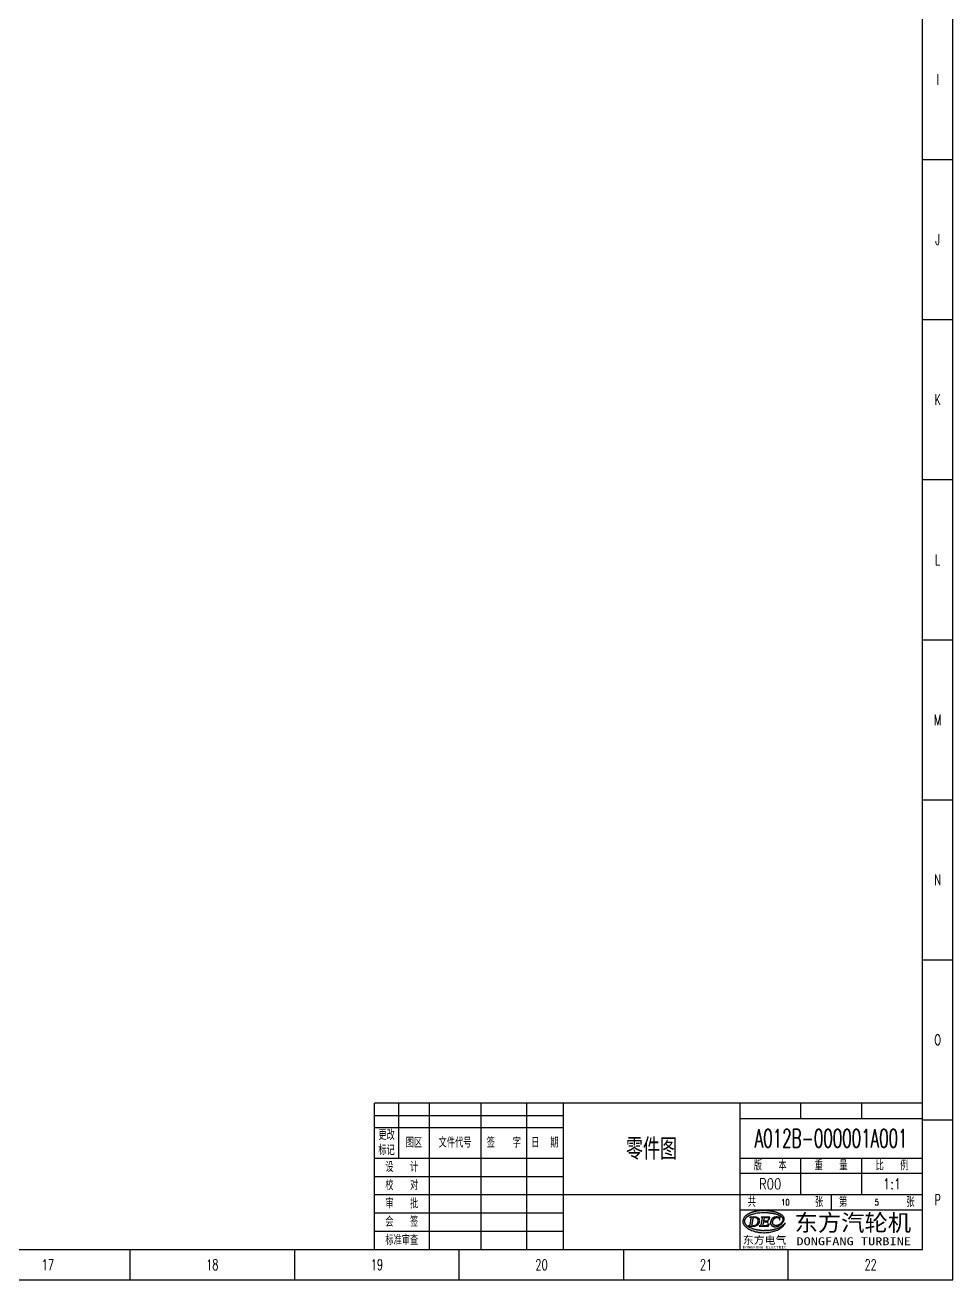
# Model space of a CAD drawing. Header units: millimetres. Extents: x 0 to 1189, y 0 to 841.
# Drawn here: x 884.3 to 1189, y 0 to 412.1 of the extents above; entities that cross this region are included whole.
import ezdxf
from ezdxf.enums import TextEntityAlignment as Align

# ---------------------------------------------------------------- set-up
doc = ezdxf.new("R2010")
doc.units = ezdxf.units.MM
doc.layers.add('PDM_Title', color=7, linetype='Continuous')
doc.styles.add('HZ', font='TXT.SHX', dxfattribs={"width": 0.667, "bigfont": 'HZTXT.SHX'})
doc.styles.add('pdmHT', font='SIMHEI.TTF')

# ---------------------------------------------------------------- blocks, each defined once
blk = doc.blocks.new('FitPDM_DWGFrame')
at = {"layer": 'PDM_Title'}
h = blk.add_hatch(color=2, dxfattribs=at)
h.paths.add_polyline_path([(1122.25, 20.65), (1122.24, 20.62), (1122.23, 20.6), (1122.24, 20.58), (1122.26, 20.55), (1122.47, 20.55), (1122.51, 20.53), (1122.55, 20.51), (1122.59, 20.46), (1122.62, 20.41), (1122.63, 20.32), (1122.26, 18.12), (1122.25, 18.01), (1122.2, 17.94), (1122.15, 17.87), (1122.08, 17.8), (1122, 17.75), (1121.91, 17.75), (1121.82, 17.73), (1121.75, 17.72), (1121.73, 17.67), (1121.75, 17.63), (1121.79, 17.63), (1123.5, 17.63), (1123.71, 17.65), (1123.92, 17.68), (1124.13, 17.72), (1124.32, 17.78), (1124.48, 17.85), (1124.7, 17.96), (1124.88, 18.07), (1125.01, 18.18), (1125.17, 18.35), (1125.29, 18.51), (1125.38, 18.66), (1125.45, 18.84), (1125.51, 18.99), (1125.53, 19.2), (1125.54, 19.38), (1125.53, 19.57), (1125.5, 19.75), (1125.44, 19.92), (1125.33, 20.09), (1125.18, 20.26), (1124.96, 20.41), (1124.76, 20.5), (1124.48, 20.59), (1124.21, 20.65), (1123.96, 20.65)])
h.paths.add_polyline_path([(1123.45, 20.41), (1123.4, 20.35), (1123.37, 20.27), (1123.34, 20.17), (1122.99, 18.14), (1122.97, 18.03), (1122.97, 17.94), (1122.97, 17.88), (1123.05, 17.83), (1123.14, 17.8), (1123.32, 17.8), (1123.52, 17.81), (1123.64, 17.82), (1123.77, 17.84), (1123.91, 17.88), (1124, 17.91), (1124.1, 17.94), (1124.18, 17.98), (1124.28, 18.03), (1124.36, 18.08), (1124.43, 18.14), (1124.51, 18.18), (1124.57, 18.22), (1124.62, 18.28), (1124.68, 18.36), (1124.72, 18.42), (1124.77, 18.5), (1124.81, 18.57), (1124.83, 18.61), (1124.89, 18.7), (1124.92, 18.78), (1124.95, 18.87), (1124.98, 18.98), (1125, 19.08), (1125.03, 19.19), (1125.04, 19.3), (1125.04, 19.39), (1125.04, 19.48), (1125, 19.69), (1124.96, 19.83), (1124.93, 19.88), (1124.89, 19.96), (1124.84, 20.01), (1124.81, 20.06), (1124.76, 20.12), (1124.72, 20.17), (1124.66, 20.22), (1124.58, 20.29), (1124.5, 20.32), (1124.4, 20.37), (1124.27, 20.42), (1124.08, 20.47), (1123.94, 20.49), (1123.81, 20.5), (1123.72, 20.49)], flags=0)
h.paths.add_polyline_path([(1127.21, 20.45), (1128.24, 20.44), (1128.31, 20.41), (1128.39, 20.38), (1128.44, 20.34), (1128.48, 20.3), (1128.52, 20.25), (1128.54, 20.2), (1128.56, 20.15), (1128.58, 20.04), (1128.6, 19.97), (1128.62, 19.95), (1128.64, 19.95), (1128.67, 19.95), (1128.71, 19.98), (1128.74, 20.02), (1128.76, 20.07), (1128.83, 20.54), (1128.83, 20.59), (1128.81, 20.62), (1128.78, 20.64), (1128.75, 20.65), (1126.02, 20.65), (1125.98, 20.63), (1125.98, 20.59), (1126, 20.55), (1126.12, 20.54), (1126.21, 20.52), (1126.28, 20.48), (1126.31, 20.43), (1126.32, 20.35), (1126.31, 20.28), (1125.9, 18.04), (1125.87, 17.96), (1125.84, 17.9), (1125.79, 17.85), (1125.75, 17.79), (1125.68, 17.75), (1125.63, 17.73), (1125.59, 17.72), (1125.43, 17.72), (1125.41, 17.71), (1125.4, 17.67), (1125.41, 17.65), (1125.43, 17.63), (1128.31, 17.63), (1128.35, 17.64), (1128.4, 17.68), (1128.42, 17.71), (1128.68, 18.3), (1128.69, 18.33), (1128.69, 18.37), (1128.67, 18.38), (1128.64, 18.4), (1128.6, 18.4), (1128.57, 18.39), (1128.53, 18.35), (1128.5, 18.3), (1128.47, 18.25), (1128.43, 18.19), (1128.35, 18.13), (1128.25, 18.06), (1128.17, 18), (1128.1, 17.96), (1128.02, 17.91), (1127.94, 17.87), (1127.88, 17.84), (1127.8, 17.82), (1127.72, 17.81), (1127.65, 17.8), (1126.84, 17.79), (1126.78, 17.81), (1126.73, 17.84), (1126.71, 17.86), (1126.7, 17.95), (1126.7, 18.05), (1126.86, 18.99), (1126.87, 19.04), (1126.88, 19.07), (1126.91, 19.09), (1126.98, 19.1), (1127.71, 19.1), (1127.83, 19.08), (1127.93, 19.06), (1127.99, 19.01), (1128.03, 18.96), (1128.07, 18.9), (1128.09, 18.84), (1128.08, 18.78), (1128.08, 18.74), (1128.09, 18.69), (1128.11, 18.68), (1128.15, 18.68), (1128.18, 18.69), (1128.21, 18.71), (1128.22, 18.73), (1128.38, 19.61), (1128.39, 19.66), (1128.39, 19.68), (1128.37, 19.69), (1128.34, 19.7), (1128.31, 19.7), (1128.29, 19.68), (1128.27, 19.62), (1128.25, 19.55), (1128.23, 19.49), (1128.2, 19.44), (1128.15, 19.4), (1128.12, 19.37), (1128.05, 19.33), (1127.99, 19.3), (1127.92, 19.27), (1127.87, 19.27), (1126.97, 19.27), (1126.93, 19.3), (1126.92, 19.35), (1126.94, 19.44), (1127.09, 20.31), (1127.1, 20.36), (1127.12, 20.39), (1127.14, 20.42)])
h.paths.add_polyline_path([(1133.82, 18.39), (1133.86, 18.45), (1133.9, 18.51), (1133.91, 18.52), (1133.91, 18.54), (1133.91, 18.56), (1133.89, 18.58), (1133.88, 18.61), (1133.85, 18.61), (1133.81, 18.6), (1133.77, 18.57), (1133.73, 18.51), (1133.69, 18.45), (1133.67, 18.43), (1133.53, 18.28), (1133.35, 18.13), (1133.27, 18.05), (1133.17, 17.97), (1133.06, 17.86), (1132.96, 17.79), (1132.87, 17.73), (1132.78, 17.66), (1132.59, 17.51), (1132.46, 17.43), (1132.27, 17.32), (1132.09, 17.21), (1131.9, 17.12), (1131.73, 17.03), (1131.64, 16.99), (1131.58, 16.96), (1131.41, 16.9), (1131.26, 16.83), (1131.06, 16.76), (1130.87, 16.69), (1130.66, 16.62), (1130.46, 16.56), (1130.24, 16.51), (1130.03, 16.48), (1129.83, 16.45), (1129.62, 16.4), (1129.42, 16.37), (1129.13, 16.33), (1128.94, 16.3), (1128.7, 16.27), (1128.47, 16.25), (1128.21, 16.23), (1127.92, 16.2), (1127.57, 16.18), (1127.21, 16.18), (1127.03, 16.17), (1126.79, 16.16), (1126.4, 16.18), (1126.2, 16.2), (1126.06, 16.22), (1125.83, 16.25), (1125.65, 16.25), (1125.43, 16.3), (1125.14, 16.33), (1124.95, 16.38), (1124.74, 16.4), (1124.46, 16.46), (1124.19, 16.52), (1123.91, 16.58), (1123.64, 16.66), (1123.26, 16.78), (1123.05, 16.87), (1122.8, 16.96), (1122.58, 17.06), (1122.4, 17.14), (1122.22, 17.22), (1122.05, 17.33), (1121.82, 17.43), (1121.64, 17.56), (1121.48, 17.68), (1121.32, 17.83), (1121.17, 17.97), (1121.02, 18.15), (1120.94, 18.25), (1120.81, 18.44), (1120.72, 18.62), (1120.65, 18.85), (1120.61, 19.07), (1120.6, 19.34), (1120.64, 19.56), (1120.7, 19.8), (1120.79, 19.95), (1120.87, 20.11), (1121.01, 20.3), (1121.16, 20.49), (1121.34, 20.66), (1121.59, 20.86), (1121.89, 21.05), (1121.99, 21.12), (1122.23, 21.24), (1122.48, 21.37), (1122.85, 21.52), (1123.23, 21.62), (1123.63, 21.74), (1124.01, 21.84), (1124.32, 21.9), (1124.83, 21.98), (1125.23, 22.04), (1125.62, 22.08), (1126, 22.11), (1126.34, 22.14), (1127.25, 22.13), (1127.8, 22.1), (1128.02, 22.09), (1128.26, 22.06), (1128.47, 22.04), (1128.7, 22.03), (1128.92, 22), (1129.11, 21.97), (1129.34, 21.94), (1129.52, 21.91), (1129.75, 21.88), (1129.99, 21.83), (1130.26, 21.78), (1130.52, 21.72), (1130.71, 21.66), (1130.93, 21.61), (1131.1, 21.57), (1131.3, 21.53), (1131.46, 21.47), (1131.65, 21.4), (1131.76, 21.33), (1131.87, 21.3), (1131.98, 21.25), (1132.07, 21.19), (1132.15, 21.15), (1132.25, 21.09), (1132.36, 21.02), (1132.46, 20.95), (1132.53, 20.88), (1132.62, 20.81), (1132.69, 20.74), (1132.8, 20.65), (1132.87, 20.56), (1132.91, 20.48), (1132.95, 20.42), (1133, 20.34), (1133.04, 20.28), (1133.06, 20.2), (1133.09, 20.11), (1133.11, 20), (1133.11, 19.82), (1133.11, 19.67), (1133.09, 19.54), (1133.06, 19.45), (1133.04, 19.36), (1133.01, 19.26), (1132.95, 19.15), (1132.9, 19.08), (1132.82, 18.94), (1132.74, 18.84), (1132.68, 18.74), (1132.57, 18.64), (1132.49, 18.56), (1132.4, 18.47), (1132.34, 18.41), (1132.23, 18.33), (1132.15, 18.27), (1132.06, 18.21), (1131.97, 18.16), (1131.84, 18.1), (1131.76, 18.05), (1131.68, 18.02), (1131.59, 17.97), (1131.49, 17.93), (1131.35, 17.91), (1131.22, 17.88), (1131.07, 17.84), (1130.87, 17.84), (1130.65, 17.84), (1130.56, 17.87), (1130.44, 17.9), (1130.36, 17.93), (1130.29, 17.97), (1130.22, 18.01), (1130.16, 18.05), (1130.12, 18.09), (1130.08, 18.12), (1130.04, 18.14), (1130.01, 18.19), (1129.98, 18.23), (1129.96, 18.27), (1129.93, 18.32), (1129.9, 18.38), (1129.88, 18.44), (1129.86, 18.51), (1129.84, 18.58), (1129.82, 18.67), (1129.81, 18.76), (1129.79, 18.9), (1129.79, 19.03), (1129.82, 19.13), (1129.83, 19.2), (1129.84, 19.27), (1129.87, 19.36), (1129.9, 19.44), (1129.93, 19.52), (1129.96, 19.58), (1129.99, 19.64), (1130.02, 19.7), (1130.04, 19.76), (1130.06, 19.79), (1130.1, 19.83), (1130.12, 19.87), (1130.16, 19.9), (1130.18, 19.92), (1130.19, 19.95), (1130.21, 19.97), (1130.24, 20.01), (1130.25, 20.03), (1130.27, 20.05), (1130.32, 20.09), (1130.35, 20.14), (1130.45, 20.21), (1130.53, 20.27), (1130.63, 20.32), (1130.72, 20.38), (1130.8, 20.41), (1130.87, 20.44), (1130.98, 20.47), (1131.06, 20.49), (1131.12, 20.52), (1131.23, 20.52), (1131.38, 20.52), (1131.46, 20.5), (1131.55, 20.47), (1131.63, 20.45), (1131.71, 20.41), (1131.77, 20.37), (1131.82, 20.33), (1131.87, 20.28), (1131.92, 20.22), (1131.96, 20.18), (1131.99, 20.13), (1132, 20.08), (1132.03, 20.02), (1132.03, 19.95), (1132.05, 19.86), (1132.07, 19.78), (1132.07, 19.7), (1132.08, 19.68), (1132.1, 19.68), (1132.14, 19.67), (1132.15, 19.68), (1132.17, 19.7), (1132.17, 19.78), (1132.18, 19.9), (1132.3, 20.61), (1132.3, 20.64), (1132.28, 20.66), (1132.26, 20.68), (1132.22, 20.68), (1132.18, 20.66), (1132.15, 20.64), (1132.13, 20.61), (1132.12, 20.59), (1132.09, 20.57), (1132.04, 20.55), (1132, 20.54), (1131.95, 20.54), (1131.88, 20.55), (1131.82, 20.57), (1131.73, 20.59), (1131.63, 20.61), (1131.54, 20.64), (1131.43, 20.65), (1131.31, 20.66), (1131.16, 20.68), (1131, 20.68), (1130.84, 20.66), (1130.68, 20.65), (1130.58, 20.63), (1130.5, 20.61), (1130.39, 20.58), (1130.3, 20.55), (1130.22, 20.52), (1130.15, 20.5), (1130.06, 20.44), (1129.97, 20.39), (1129.9, 20.35), (1129.85, 20.3), (1129.8, 20.26), (1129.74, 20.21), (1129.66, 20.13), (1129.58, 20.05), (1129.52, 19.98), (1129.48, 19.92), (1129.43, 19.87), (1129.38, 19.8), (1129.34, 19.72), (1129.3, 19.65), (1129.27, 19.56), (1129.23, 19.49), (1129.19, 19.39), (1129.17, 19.31), (1129.17, 19.25), (1129.15, 19.2), (1129.14, 19.09), (1129.11, 19), (1129.11, 18.93), (1129.1, 18.84), (1129.09, 18.8), (1129.1, 18.77), (1129.11, 18.68), (1129.12, 18.59), (1129.14, 18.5), (1129.14, 18.41), (1129.16, 18.33), (1129.21, 18.23), (1129.25, 18.16), (1129.3, 18.08), (1129.34, 18.02), (1129.39, 17.96), (1129.44, 17.92), (1129.5, 17.85), (1129.55, 17.79), (1129.62, 17.74), (1129.7, 17.68), (1129.78, 17.63), (1129.85, 17.6), (1129.92, 17.58), (1130.04, 17.54), (1130.15, 17.5), (1130.27, 17.48), (1130.42, 17.47), (1130.57, 17.46), (1130.74, 17.47), (1130.91, 17.48), (1131.07, 17.5), (1131.22, 17.53), (1131.33, 17.56), (1131.41, 17.58), (1131.49, 17.61), (1131.61, 17.65), (1131.68, 17.7), (1131.77, 17.73), (1131.87, 17.79), (1131.94, 17.83), (1132.01, 17.87), (1132.11, 17.93), (1132.18, 17.99), (1132.29, 18.05), (1132.35, 18.1), (1132.41, 18.15), (1132.46, 18.17), (1132.53, 18.24), (1132.61, 18.29), (1132.67, 18.35), (1132.72, 18.41), (1132.77, 18.44), (1132.83, 18.5), (1132.85, 18.54), (1132.91, 18.59), (1132.94, 18.65), (1132.98, 18.67), (1133.01, 18.71), (1133.04, 18.74), (1133.06, 18.78), (1133.1, 18.83), (1133.14, 18.87), (1133.16, 18.91), (1133.2, 18.97), (1133.24, 19.03), (1133.28, 19.07), (1133.31, 19.14), (1133.36, 19.19), (1133.38, 19.24), (1133.4, 19.28), (1133.42, 19.35), (1133.44, 19.4), (1133.47, 19.48), (1133.5, 19.55), (1133.52, 19.63), (1133.54, 19.7), (1133.56, 19.78), (1133.57, 19.87), (1133.58, 20.03), (1133.57, 20.25), (1133.55, 20.37), (1133.52, 20.45), (1133.49, 20.54), (1133.46, 20.59), (1133.43, 20.65), (1133.39, 20.72), (1133.34, 20.79), (1133.3, 20.84), (1133.26, 20.9), (1133.2, 20.95), (1133.14, 21.04), (1133.06, 21.1), (1133, 21.17), (1132.94, 21.21), (1132.86, 21.28), (1132.79, 21.34), (1132.71, 21.4), (1132.65, 21.45), (1132.57, 21.49), (1132.5, 21.53), (1132.41, 21.58), (1132.34, 21.62), (1132.27, 21.66), (1132.2, 21.69), (1132.12, 21.73), (1132.06, 21.77), (1132.02, 21.78), (1131.96, 21.8), (1131.86, 21.86), (1131.76, 21.89), (1131.69, 21.93), (1131.59, 21.96), (1131.51, 22), (1131.43, 22.03), (1131.35, 22.06), (1131.27, 22.1), (1131.18, 22.12), (1131.09, 22.15), (1131.01, 22.17), (1130.92, 22.21), (1130.82, 22.24), (1130.72, 22.26), (1130.62, 22.29), (1130.53, 22.32), (1130.43, 22.34), (1130.33, 22.37), (1130.22, 22.39), (1130.12, 22.41), (1130.04, 22.43), (1129.95, 22.45), (1129.82, 22.47), (1129.74, 22.49), (1129.64, 22.5), (1129.57, 22.53), (1129.46, 22.54), (1129.38, 22.56), (1129.27, 22.58), (1129.11, 22.6), (1129, 22.62), (1128.91, 22.64), (1128.8, 22.66), (1128.67, 22.67), (1128.49, 22.69), (1128.34, 22.71), (1128.14, 22.73), (1127.95, 22.74), (1127.75, 22.74), (1127.54, 22.75), (1127.27, 22.76), (1126.96, 22.77), (1126.61, 22.78), (1126.37, 22.77), (1126.1, 22.75), (1125.88, 22.75), (1125.62, 22.74), (1125.41, 22.72), (1125.24, 22.69), (1125.05, 22.67), (1124.9, 22.65), (1124.8, 22.63), (1124.71, 22.61), (1124.61, 22.59), (1124.48, 22.57), (1124.39, 22.55), (1124.25, 22.52), (1124.14, 22.5), (1124.06, 22.48), (1123.95, 22.45), (1123.82, 22.43), (1123.73, 22.41), (1123.65, 22.38), (1123.54, 22.35), (1123.43, 22.32), (1123.33, 22.29), (1123.24, 22.26), (1123.18, 22.24), (1123.09, 22.21), (1122.99, 22.17), (1122.91, 22.16), (1122.85, 22.12), (1122.78, 22.1), (1122.7, 22.06), (1122.6, 22.03), (1122.52, 21.99), (1122.43, 21.96), (1122.34, 21.92), (1122.25, 21.88), (1122.17, 21.83), (1122.08, 21.79), (1122, 21.75), (1121.91, 21.71), (1121.84, 21.66), (1121.75, 21.62), (1121.66, 21.57), (1121.57, 21.52), (1121.5, 21.48), (1121.43, 21.43), (1121.35, 21.37), (1121.24, 21.3), (1121.09, 21.17), (1120.91, 21.02), (1120.71, 20.84), (1120.55, 20.63), (1120.39, 20.44), (1120.29, 20.24), (1120.19, 20.02), (1120.12, 19.88), (1120.07, 19.67), (1120.02, 19.46), (1120.01, 19.3), (1120.01, 19.19), (1120, 19.09), (1120.01, 19), (1120.06, 18.73), (1120.14, 18.53), (1120.27, 18.27), (1120.39, 18.1), (1120.51, 17.92), (1120.66, 17.75), (1120.81, 17.57), (1120.98, 17.41), (1121.18, 17.23), (1121.42, 17.06), (1121.68, 16.88), (1121.93, 16.71), (1122.19, 16.57), (1122.53, 16.43), (1122.9, 16.26), (1123.38, 16.08), (1123.87, 15.92), (1124.21, 15.81), (1124.56, 15.74), (1124.89, 15.67), (1125.29, 15.62), (1125.63, 15.58), (1126.14, 15.55), (1126.76, 15.51), (1127.27, 15.5), (1127.64, 15.54), (1128.12, 15.56), (1128.55, 15.62), (1128.95, 15.68), (1129.39, 15.74), (1129.85, 15.85), (1130.27, 15.96), (1130.66, 16.1), (1130.99, 16.22), (1131.35, 16.38), (1131.7, 16.54), (1132, 16.71), (1132.34, 16.94), (1132.63, 17.15), (1132.82, 17.3), (1132.92, 17.38), (1133, 17.45), (1133.14, 17.59), (1133.32, 17.77), (1133.46, 17.95), (1133.56, 18.08), (1133.67, 18.2)])
at = {"layer": 'PDM_Title', "color": 2}
for p, q in [((1189, 0), (1189, 841)), ((1179, 367.94), (1189, 367.94)), ((1179, 315.38), (1189, 315.38)), ((1179, 262.81), (1189, 262.81)), ((1179, 210.25), (1189, 210.25)), ((1179, 157.69), (1189, 157.69)), ((1179, 105.12), (1189, 105.12)), ((1007, 40), (1007, 58)), ((1017, 58), (1017, 10)), ((1034, 58), (1034, 10)), ((1049, 58), (1049, 10)), ((1061, 58), (1061, 10)), ((1119, 58), (1119, 28)), ((1119, 58), (1119, 10)), ((1139, 58), (1139, 53)), ((1159, 58), (1159, 53)), ((999, 54), (1061, 54)), ((999, 50), (1061, 50)), ((1119, 53), (1179, 53)), ((1179, 52.56), (1189, 52.56)), ((999, 40), (1061, 40)), ((1119, 40), (1179, 40)), ((1139, 40), (1139, 28)), ((1159, 40), (1159, 28)), ((999, 34), (1061, 34)), ((1119, 35), (1179, 35)), ((999, 28), (1061, 28)), ((1061, 28), (1119, 28)), ((1119, 28), (1179, 28)), ((1149, 28), (1149, 23)), ((999, 22), (1061, 22)), ((1119, 23), (1179, 23)), ((1120.55, 20.63), (1120.39, 20.44)), ((1120.71, 20.84), (1120.55, 20.63)), ((1120.91, 21.02), (1120.71, 20.84)), ((1121.09, 21.17), (1120.91, 21.02)), ((1121.24, 21.3), (1121.09, 21.17)), ((1121.16, 20.49), (1121.34, 20.66)), ((1121.35, 21.37), (1121.24, 21.3)), ((1121.34, 20.66), (1121.59, 20.86)), ((1121.43, 21.43), (1121.35, 21.37)), ((1121.5, 21.48), (1121.43, 21.43)), ((1121.57, 21.52), (1121.5, 21.48)), ((1121.66, 21.57), (1121.57, 21.52)), ((1121.59, 20.86), (1121.89, 21.05)), ((1121.75, 21.62), (1121.66, 21.57)), ((1121.84, 21.66), (1121.75, 21.62)), ((1121.91, 21.71), (1121.84, 21.66)), ((1121.89, 21.05), (1121.99, 21.12)), ((1122, 21.75), (1121.91, 21.71)), ((1121.99, 21.12), (1122.23, 21.24)), ((1122.08, 21.79), (1122, 21.75)), ((1122.17, 21.83), (1122.08, 21.79)), ((1122.25, 21.88), (1122.17, 21.83)), ((1122.23, 21.24), (1122.48, 21.37)), ((1122.24, 20.62), (1122.23, 20.6)), ((1122.25, 20.65), (1122.24, 20.62)), ((1122.34, 21.92), (1122.25, 21.88)), ((1123.96, 20.65), (1122.25, 20.65)), ((1122.43, 21.96), (1122.34, 21.92)), ((1122.52, 21.99), (1122.43, 21.96)), ((1122.48, 21.37), (1122.85, 21.52)), ((1122.6, 22.03), (1122.52, 21.99)), ((1122.7, 22.06), (1122.6, 22.03)), ((1122.78, 22.1), (1122.7, 22.06)), ((1122.85, 22.12), (1122.78, 22.1)), ((1122.91, 22.16), (1122.85, 22.12)), ((1122.85, 21.52), (1123.23, 21.62)), ((1122.99, 22.17), (1122.91, 22.16)), ((1123.09, 22.21), (1122.99, 22.17)), ((1123.18, 22.24), (1123.09, 22.21)), ((1123.24, 22.26), (1123.18, 22.24)), ((1123.23, 21.62), (1123.63, 21.74)), ((1123.33, 22.29), (1123.24, 22.26)), ((1123.43, 22.32), (1123.33, 22.29)), ((1123.54, 22.35), (1123.43, 22.32)), ((1123.65, 22.38), (1123.54, 22.35)), ((1123.63, 21.74), (1124.01, 21.84)), ((1123.73, 22.41), (1123.65, 22.38)), ((1123.82, 22.43), (1123.73, 22.41)), ((1123.95, 22.45), (1123.82, 22.43)), ((1124.06, 22.48), (1123.95, 22.45)), ((1124.21, 20.65), (1123.96, 20.65)), ((1124.01, 21.84), (1124.32, 21.9)), ((1124.14, 22.5), (1124.06, 22.48)), ((1124.25, 22.52), (1124.14, 22.5)), ((1124.48, 20.59), (1124.21, 20.65)), ((1124.39, 22.55), (1124.25, 22.52)), ((1124.32, 21.9), (1124.83, 21.98)), ((1124.48, 22.57), (1124.39, 22.55)), ((1124.61, 22.59), (1124.48, 22.57)), ((1124.71, 22.61), (1124.61, 22.59)), ((1124.8, 22.63), (1124.71, 22.61)), ((1124.9, 22.65), (1124.8, 22.63)), ((1124.83, 21.98), (1125.23, 22.04)), ((1125.05, 22.67), (1124.9, 22.65)), ((1125.24, 22.69), (1125.05, 22.67)), ((1125.23, 22.04), (1125.62, 22.08)), ((1125.41, 22.72), (1125.24, 22.69)), ((1125.62, 22.74), (1125.41, 22.72)), ((1125.88, 22.75), (1125.62, 22.74)), ((1125.62, 22.08), (1126, 22.11)), ((1126.1, 22.75), (1125.88, 22.75)), ((1126.02, 20.65), (1125.98, 20.63)), ((1125.98, 20.63), (1125.98, 20.59)), ((1126, 22.11), (1126.34, 22.14)), ((1128.75, 20.65), (1126.02, 20.65)), ((1126.37, 22.77), (1126.1, 22.75)), ((1126.34, 22.14), (1127.25, 22.13)), ((1126.61, 22.78), (1126.37, 22.77)), ((1126.96, 22.77), (1126.61, 22.78)), ((1127.27, 22.76), (1126.96, 22.77)), ((1127.25, 22.13), (1127.8, 22.1)), ((1127.54, 22.75), (1127.27, 22.76)), ((1127.75, 22.74), (1127.54, 22.75)), ((1127.95, 22.74), (1127.75, 22.74)), ((1127.8, 22.1), (1128.02, 22.09)), ((1128.14, 22.73), (1127.95, 22.74)), ((1128.02, 22.09), (1128.26, 22.06)), ((1128.34, 22.71), (1128.14, 22.73)), ((1128.26, 22.06), (1128.47, 22.04)), ((1128.49, 22.69), (1128.34, 22.71)), ((1128.47, 22.04), (1128.7, 22.03)), ((1128.67, 22.67), (1128.49, 22.69)), ((1128.8, 22.66), (1128.67, 22.67)), ((1128.7, 22.03), (1128.92, 22)), ((1128.78, 20.64), (1128.75, 20.65)), ((1128.81, 20.62), (1128.78, 20.64)), ((1128.91, 22.64), (1128.8, 22.66)), ((1128.83, 20.59), (1128.81, 20.62)), ((1129, 22.62), (1128.91, 22.64)), ((1128.92, 22), (1129.11, 21.97)), ((1129.11, 22.6), (1129, 22.62)), ((1129.27, 22.58), (1129.11, 22.6)), ((1129.11, 21.97), (1129.34, 21.94)), ((1129.38, 22.56), (1129.27, 22.58)), ((1129.34, 21.94), (1129.52, 21.91)), ((1129.46, 22.54), (1129.38, 22.56)), ((1129.57, 22.53), (1129.46, 22.54)), ((1129.52, 21.91), (1129.75, 21.88)), ((1129.64, 22.5), (1129.57, 22.53)), ((1129.74, 22.49), (1129.64, 22.5)), ((1129.82, 22.47), (1129.74, 22.49)), ((1129.75, 21.88), (1129.99, 21.83)), ((1129.95, 22.45), (1129.82, 22.47)), ((1130.04, 22.43), (1129.95, 22.45)), ((1129.99, 21.83), (1130.26, 21.78)), ((1130.12, 22.41), (1130.04, 22.43)), ((1130.22, 22.39), (1130.12, 22.41)), ((1130.33, 22.37), (1130.22, 22.39)), ((1130.26, 21.78), (1130.52, 21.72)), ((1130.43, 22.34), (1130.33, 22.37)), ((1130.5, 20.61), (1130.39, 20.58)), ((1130.53, 22.32), (1130.43, 22.34)), ((1130.58, 20.63), (1130.5, 20.61)), ((1130.52, 21.72), (1130.71, 21.66)), ((1130.62, 22.29), (1130.53, 22.32)), ((1130.68, 20.65), (1130.58, 20.63)), ((1130.72, 22.26), (1130.62, 22.29)), ((1130.84, 20.66), (1130.68, 20.65)), ((1130.71, 21.66), (1130.93, 21.61)), ((1130.82, 22.24), (1130.72, 22.26)), ((1130.92, 22.21), (1130.82, 22.24)), ((1131, 20.68), (1130.84, 20.66)), ((1131.01, 22.17), (1130.92, 22.21)), ((1130.93, 21.61), (1131.1, 21.57)), ((1131.16, 20.68), (1131, 20.68)), ((1131.09, 22.15), (1131.01, 22.17)), ((1131.18, 22.12), (1131.09, 22.15)), ((1131.1, 21.57), (1131.3, 21.53)), ((1131.31, 20.66), (1131.16, 20.68)), ((1131.27, 22.1), (1131.18, 22.12)), ((1131.35, 22.06), (1131.27, 22.1)), ((1131.3, 21.53), (1131.46, 21.47)), ((1131.43, 20.65), (1131.31, 20.66)), ((1131.43, 22.03), (1131.35, 22.06)), ((1131.51, 22), (1131.43, 22.03)), ((1131.54, 20.64), (1131.43, 20.65)), ((1131.46, 21.47), (1131.65, 21.4)), ((1131.59, 21.96), (1131.51, 22)), ((1131.63, 20.61), (1131.54, 20.64)), ((1131.69, 21.93), (1131.59, 21.96)), ((1131.73, 20.59), (1131.63, 20.61)), ((1131.65, 21.4), (1131.76, 21.33)), ((1131.76, 21.89), (1131.69, 21.93)), ((1131.86, 21.86), (1131.76, 21.89)), ((1131.76, 21.33), (1131.87, 21.3)), ((1131.96, 21.8), (1131.86, 21.86)), ((1131.87, 21.3), (1131.98, 21.25)), ((1132.02, 21.78), (1131.96, 21.8)), ((1131.98, 21.25), (1132.07, 21.19)), ((1132.06, 21.77), (1132.02, 21.78)), ((1132.12, 21.73), (1132.06, 21.77)), ((1132.07, 21.19), (1132.15, 21.15)), ((1132.2, 21.69), (1132.12, 21.73)), ((1132.13, 20.61), (1132.12, 20.59)), ((1132.15, 20.64), (1132.13, 20.61)), ((1132.15, 21.15), (1132.25, 21.09)), ((1132.18, 20.66), (1132.15, 20.64)), ((1132.22, 20.68), (1132.18, 20.66)), ((1132.18, 19.9), (1132.3, 20.61)), ((1132.27, 21.66), (1132.2, 21.69)), ((1132.26, 20.68), (1132.22, 20.68)), ((1132.25, 21.09), (1132.36, 21.02)), ((1132.28, 20.66), (1132.26, 20.68)), ((1132.34, 21.62), (1132.27, 21.66)), ((1132.3, 20.64), (1132.28, 20.66)), ((1132.3, 20.61), (1132.3, 20.64)), ((1132.41, 21.58), (1132.34, 21.62)), ((1132.36, 21.02), (1132.46, 20.95)), ((1132.5, 21.53), (1132.41, 21.58)), ((1132.46, 20.95), (1132.53, 20.88)), ((1132.57, 21.49), (1132.5, 21.53)), ((1132.53, 20.88), (1132.62, 20.81)), ((1132.65, 21.45), (1132.57, 21.49)), ((1132.62, 20.81), (1132.69, 20.74)), ((1132.71, 21.4), (1132.65, 21.45)), ((1132.69, 20.74), (1132.8, 20.65)), ((1132.79, 21.34), (1132.71, 21.4)), ((1132.86, 21.28), (1132.79, 21.34)), ((1132.8, 20.65), (1132.87, 20.56)), ((1132.94, 21.21), (1132.86, 21.28)), ((1133, 21.17), (1132.94, 21.21)), ((1133.06, 21.1), (1133, 21.17)), ((1133.14, 21.04), (1133.06, 21.1)), ((1133.2, 20.95), (1133.14, 21.04)), ((1133.26, 20.9), (1133.2, 20.95)), ((1133.3, 20.84), (1133.26, 20.9)), ((1133.34, 20.79), (1133.3, 20.84)), ((1133.39, 20.72), (1133.34, 20.79)), ((1133.43, 20.65), (1133.39, 20.72)), ((1133.46, 20.59), (1133.43, 20.65)), ((1120.01, 19.19), (1120, 19.09)), ((1120, 19.09), (1120.01, 19)), ((1120.02, 19.46), (1120.01, 19.3)), ((1120.01, 19.3), (1120.01, 19.19)), ((1120.01, 19), (1120.06, 18.73)), ((1120.07, 19.67), (1120.02, 19.46)), ((1120.06, 18.73), (1120.14, 18.53)), ((1120.12, 19.88), (1120.07, 19.67)), ((1120.19, 20.02), (1120.12, 19.88)), ((1120.14, 18.53), (1120.27, 18.27)), ((1120.29, 20.24), (1120.19, 20.02)), ((1120.27, 18.27), (1120.39, 18.1)), ((1120.39, 20.44), (1120.29, 20.24)), ((1120.39, 18.1), (1120.51, 17.92)), ((1120.51, 17.92), (1120.66, 17.75)), ((1120.6, 19.34), (1120.64, 19.56)), ((1120.61, 19.07), (1120.6, 19.34)), ((1120.65, 18.85), (1120.61, 19.07)), ((1120.64, 19.56), (1120.7, 19.8)), ((1120.72, 18.62), (1120.65, 18.85)), ((1120.66, 17.75), (1120.81, 17.57)), ((1120.7, 19.8), (1120.79, 19.95)), ((1120.81, 18.44), (1120.72, 18.62)), ((1120.79, 19.95), (1120.87, 20.11)), ((1120.94, 18.25), (1120.81, 18.44)), ((1120.81, 17.57), (1120.98, 17.41)), ((1120.87, 20.11), (1121.01, 20.3)), ((1121.02, 18.15), (1120.94, 18.25)), ((1120.98, 17.41), (1121.18, 17.23)), ((1121.01, 20.3), (1121.16, 20.49)), ((1121.17, 17.97), (1121.02, 18.15)), ((1121.32, 17.83), (1121.17, 17.97)), ((1121.18, 17.23), (1121.42, 17.06)), ((1121.48, 17.68), (1121.32, 17.83)), ((1121.42, 17.06), (1121.68, 16.88)), ((1121.64, 17.56), (1121.48, 17.68)), ((1121.82, 17.43), (1121.64, 17.56)), ((1121.68, 16.88), (1121.93, 16.71)), ((1121.75, 17.72), (1121.73, 17.67)), ((1121.73, 17.67), (1121.75, 17.63)), ((1121.82, 17.73), (1121.75, 17.72)), ((1121.75, 17.63), (1121.79, 17.63)), ((1121.79, 17.63), (1123.5, 17.63)), ((1121.91, 17.75), (1121.82, 17.73)), ((1122.05, 17.33), (1121.82, 17.43)), ((1122, 17.75), (1121.91, 17.75)), ((1121.93, 16.71), (1122.19, 16.57)), ((1122.08, 17.8), (1122, 17.75)), ((1122.22, 17.22), (1122.05, 17.33)), ((1122.15, 17.87), (1122.08, 17.8)), ((1122.2, 17.94), (1122.15, 17.87)), ((1122.19, 16.57), (1122.53, 16.43)), ((1122.25, 18.01), (1122.2, 17.94)), ((1122.4, 17.14), (1122.22, 17.22)), ((1122.23, 20.6), (1122.24, 20.58)), ((1122.24, 20.58), (1122.26, 20.55)), ((1122.26, 18.12), (1122.25, 18.01)), ((1122.26, 20.55), (1122.47, 20.55)), ((1122.63, 20.32), (1122.26, 18.12)), ((1122.58, 17.06), (1122.4, 17.14)), ((1122.47, 20.55), (1122.51, 20.53)), ((1122.51, 20.53), (1122.55, 20.51)), ((1122.55, 20.51), (1122.59, 20.46)), ((1122.8, 16.96), (1122.58, 17.06)), ((1122.59, 20.46), (1122.62, 20.41)), ((1122.62, 20.41), (1122.63, 20.32)), ((1123.05, 16.87), (1122.8, 16.96)), ((1122.99, 18.14), (1122.97, 18.03)), ((1122.97, 18.03), (1122.97, 17.94)), ((1122.97, 17.94), (1122.97, 17.88)), ((1122.97, 17.88), (1123.05, 17.83)), ((1123.34, 20.17), (1122.99, 18.14)), ((1123.05, 17.83), (1123.14, 17.8)), ((1123.26, 16.78), (1123.05, 16.87)), ((1123.14, 17.8), (1123.32, 17.8)), ((1123.64, 16.66), (1123.26, 16.78)), ((1123.32, 17.8), (1123.52, 17.81)), ((1123.37, 20.27), (1123.34, 20.17)), ((1123.4, 20.35), (1123.37, 20.27)), ((1123.45, 20.41), (1123.4, 20.35)), ((1123.72, 20.49), (1123.45, 20.41)), ((1123.5, 17.63), (1123.71, 17.65)), ((1123.52, 17.81), (1123.64, 17.82)), ((1123.64, 17.82), (1123.77, 17.84)), ((1123.91, 16.58), (1123.64, 16.66)), ((1123.71, 17.65), (1123.92, 17.68)), ((1123.81, 20.5), (1123.72, 20.49)), ((1123.77, 17.84), (1123.91, 17.88)), ((1123.94, 20.49), (1123.81, 20.5)), ((1123.91, 17.88), (1124, 17.91)), ((1124.19, 16.52), (1123.91, 16.58)), ((1123.92, 17.68), (1124.13, 17.72)), ((1124.08, 20.47), (1123.94, 20.49)), ((1124, 17.91), (1124.1, 17.94)), ((1124.27, 20.42), (1124.08, 20.47)), ((1124.1, 17.94), (1124.18, 17.98)), ((1124.13, 17.72), (1124.32, 17.78)), ((1124.18, 17.98), (1124.28, 18.03)), ((1124.46, 16.46), (1124.19, 16.52)), ((1124.4, 20.37), (1124.27, 20.42)), ((1124.28, 18.03), (1124.36, 18.08)), ((1124.32, 17.78), (1124.48, 17.85)), ((1124.36, 18.08), (1124.43, 18.14)), ((1124.5, 20.32), (1124.4, 20.37)), ((1124.43, 18.14), (1124.51, 18.18)), ((1124.76, 20.5), (1124.48, 20.59)), ((1124.48, 17.85), (1124.7, 17.96)), ((1124.58, 20.29), (1124.5, 20.32)), ((1124.51, 18.18), (1124.57, 18.22)), ((1124.57, 18.22), (1124.62, 18.28)), ((1124.66, 20.22), (1124.58, 20.29)), ((1124.62, 18.28), (1124.68, 18.36)), ((1124.72, 20.17), (1124.66, 20.22)), ((1124.68, 18.36), (1124.72, 18.42)), ((1124.7, 17.96), (1124.88, 18.07)), ((1124.76, 20.12), (1124.72, 20.17)), ((1124.72, 18.42), (1124.77, 18.5)), ((1124.96, 20.41), (1124.76, 20.5)), ((1124.81, 20.06), (1124.76, 20.12)), ((1124.77, 18.5), (1124.81, 18.57)), ((1124.84, 20.01), (1124.81, 20.06)), ((1124.81, 18.57), (1124.83, 18.61)), ((1124.83, 18.61), (1124.89, 18.7)), ((1124.89, 19.96), (1124.84, 20.01)), ((1124.88, 18.07), (1125.01, 18.18)), ((1124.93, 19.88), (1124.89, 19.96)), ((1124.89, 18.7), (1124.92, 18.78)), ((1124.92, 18.78), (1124.95, 18.87)), ((1124.96, 19.83), (1124.93, 19.88)), ((1124.95, 18.87), (1124.98, 18.98)), ((1125.18, 20.26), (1124.96, 20.41)), ((1125, 19.69), (1124.96, 19.83)), ((1124.98, 18.98), (1125, 19.08)), ((1125.04, 19.48), (1125, 19.69)), ((1125, 19.08), (1125.03, 19.19)), ((1125.01, 18.18), (1125.17, 18.35)), ((1125.03, 19.19), (1125.04, 19.3)), ((1125.04, 19.39), (1125.04, 19.48)), ((1125.04, 19.3), (1125.04, 19.39)), ((1125.17, 18.35), (1125.29, 18.51)), ((1125.33, 20.09), (1125.18, 20.26)), ((1125.29, 18.51), (1125.38, 18.66)), ((1125.44, 19.92), (1125.33, 20.09)), ((1125.38, 18.66), (1125.45, 18.84)), ((1125.41, 17.71), (1125.4, 17.67)), ((1125.4, 17.67), (1125.41, 17.65)), ((1125.43, 17.72), (1125.41, 17.71)), ((1125.41, 17.65), (1125.43, 17.63)), ((1125.59, 17.72), (1125.43, 17.72)), ((1125.43, 17.63), (1128.31, 17.63)), ((1125.5, 19.75), (1125.44, 19.92)), ((1125.45, 18.84), (1125.51, 18.99)), ((1125.53, 19.57), (1125.5, 19.75)), ((1125.51, 18.99), (1125.53, 19.2)), ((1125.54, 19.38), (1125.53, 19.57)), ((1125.53, 19.2), (1125.54, 19.38)), ((1125.63, 17.73), (1125.59, 17.72)), ((1125.68, 17.75), (1125.63, 17.73)), ((1125.75, 17.79), (1125.68, 17.75)), ((1125.79, 17.85), (1125.75, 17.79)), ((1125.84, 17.9), (1125.79, 17.85)), ((1125.87, 17.96), (1125.84, 17.9)), ((1125.9, 18.04), (1125.87, 17.96)), ((1126.31, 20.28), (1125.9, 18.04)), ((1125.98, 20.59), (1126, 20.55)), ((1126, 20.55), (1126.12, 20.54)), ((1126.12, 20.54), (1126.21, 20.52)), ((1126.21, 20.52), (1126.28, 20.48)), ((1126.28, 20.48), (1126.31, 20.43)), ((1126.31, 20.43), (1126.32, 20.35)), ((1126.32, 20.35), (1126.31, 20.28)), ((1126.7, 18.05), (1126.86, 18.99)), ((1126.7, 17.95), (1126.7, 18.05)), ((1126.71, 17.86), (1126.7, 17.95)), ((1126.73, 17.84), (1126.71, 17.86)), ((1126.78, 17.81), (1126.73, 17.84)), ((1126.84, 17.79), (1126.78, 17.81)), ((1127.65, 17.8), (1126.84, 17.79)), ((1126.86, 18.99), (1126.87, 19.04)), ((1126.87, 19.04), (1126.88, 19.07)), ((1126.88, 19.07), (1126.91, 19.09)), ((1126.91, 19.09), (1126.98, 19.1)), ((1126.92, 19.35), (1126.94, 19.44)), ((1126.93, 19.3), (1126.92, 19.35)), ((1126.97, 19.27), (1126.93, 19.3)), ((1126.94, 19.44), (1127.09, 20.31)), ((1127.87, 19.27), (1126.97, 19.27)), ((1126.98, 19.1), (1127.71, 19.1)), ((1127.09, 20.31), (1127.1, 20.36)), ((1127.1, 20.36), (1127.12, 20.39)), ((1127.12, 20.39), (1127.14, 20.42)), ((1127.14, 20.42), (1127.21, 20.45)), ((1127.21, 20.45), (1128.24, 20.44)), ((1127.72, 17.81), (1127.65, 17.8)), ((1127.71, 19.1), (1127.83, 19.08)), ((1127.8, 17.82), (1127.72, 17.81)), ((1127.88, 17.84), (1127.8, 17.82)), ((1127.83, 19.08), (1127.93, 19.06)), ((1127.92, 19.27), (1127.87, 19.27)), ((1127.94, 17.87), (1127.88, 17.84)), ((1127.99, 19.3), (1127.92, 19.27)), ((1127.93, 19.06), (1127.99, 19.01)), ((1128.02, 17.91), (1127.94, 17.87)), ((1128.05, 19.33), (1127.99, 19.3)), ((1127.99, 19.01), (1128.03, 18.96)), ((1128.1, 17.96), (1128.02, 17.91)), ((1128.03, 18.96), (1128.07, 18.9)), ((1128.12, 19.37), (1128.05, 19.33)), ((1128.07, 18.9), (1128.09, 18.84)), ((1128.09, 18.84), (1128.08, 18.78)), ((1128.08, 18.78), (1128.08, 18.74)), ((1128.08, 18.74), (1128.09, 18.69)), ((1128.09, 18.69), (1128.11, 18.68)), ((1128.17, 18), (1128.1, 17.96)), ((1128.11, 18.68), (1128.15, 18.68)), ((1128.15, 19.4), (1128.12, 19.37)), ((1128.2, 19.44), (1128.15, 19.4)), ((1128.15, 18.68), (1128.18, 18.69)), ((1128.25, 18.06), (1128.17, 18)), ((1128.18, 18.69), (1128.21, 18.71)), ((1128.23, 19.49), (1128.2, 19.44)), ((1128.21, 18.71), (1128.22, 18.73)), ((1128.22, 18.73), (1128.38, 19.61)), ((1128.25, 19.55), (1128.23, 19.49)), ((1128.24, 20.44), (1128.31, 20.41)), ((1128.27, 19.62), (1128.25, 19.55)), ((1128.35, 18.13), (1128.25, 18.06)), ((1128.29, 19.68), (1128.27, 19.62)), ((1128.31, 19.7), (1128.29, 19.68)), ((1128.31, 20.41), (1128.39, 20.38)), ((1128.34, 19.7), (1128.31, 19.7)), ((1128.31, 17.63), (1128.35, 17.64)), ((1128.37, 19.69), (1128.34, 19.7)), ((1128.43, 18.19), (1128.35, 18.13)), ((1128.35, 17.64), (1128.4, 17.68)), ((1128.39, 19.68), (1128.37, 19.69)), ((1128.38, 19.61), (1128.39, 19.66)), ((1128.39, 20.38), (1128.44, 20.34)), ((1128.39, 19.66), (1128.39, 19.68)), ((1128.4, 17.68), (1128.42, 17.71)), ((1128.42, 17.71), (1128.68, 18.3)), ((1128.47, 18.25), (1128.43, 18.19)), ((1128.44, 20.34), (1128.48, 20.3)), ((1128.5, 18.3), (1128.47, 18.25)), ((1128.48, 20.3), (1128.52, 20.25)), ((1128.53, 18.35), (1128.5, 18.3)), ((1128.52, 20.25), (1128.54, 20.2)), ((1128.57, 18.39), (1128.53, 18.35)), ((1128.54, 20.2), (1128.56, 20.15)), ((1128.56, 20.15), (1128.58, 20.04)), ((1128.6, 18.4), (1128.57, 18.39)), ((1128.58, 20.04), (1128.6, 19.97)), ((1128.6, 19.97), (1128.62, 19.95)), ((1128.64, 18.4), (1128.6, 18.4)), ((1128.62, 19.95), (1128.64, 19.95)), ((1128.64, 19.95), (1128.67, 19.95)), ((1128.67, 18.38), (1128.64, 18.4)), ((1128.67, 19.95), (1128.71, 19.98)), ((1128.69, 18.37), (1128.67, 18.38)), ((1128.68, 18.3), (1128.69, 18.33)), ((1128.69, 18.33), (1128.69, 18.37)), ((1128.71, 19.98), (1128.74, 20.02)), ((1128.74, 20.02), (1128.76, 20.07)), ((1128.76, 20.07), (1128.83, 20.54)), ((1128.83, 20.54), (1128.83, 20.59)), ((1129.1, 18.84), (1129.09, 18.8)), ((1129.09, 18.8), (1129.1, 18.77)), ((1129.11, 18.93), (1129.1, 18.84)), ((1129.1, 18.77), (1129.11, 18.68)), ((1129.14, 19.09), (1129.11, 19)), ((1129.11, 19), (1129.11, 18.93)), ((1129.11, 18.68), (1129.12, 18.59)), ((1129.12, 18.59), (1129.14, 18.5)), ((1129.15, 19.2), (1129.14, 19.09)), ((1129.14, 18.5), (1129.14, 18.41)), ((1129.14, 18.41), (1129.16, 18.33)), ((1129.17, 19.25), (1129.15, 19.2)), ((1129.16, 18.33), (1129.21, 18.23)), ((1129.19, 19.39), (1129.17, 19.31)), ((1129.17, 19.31), (1129.17, 19.25)), ((1129.23, 19.49), (1129.19, 19.39)), ((1129.21, 18.23), (1129.25, 18.16)), ((1129.27, 19.56), (1129.23, 19.49)), ((1129.25, 18.16), (1129.3, 18.08)), ((1129.3, 19.65), (1129.27, 19.56)), ((1129.34, 19.72), (1129.3, 19.65)), ((1129.3, 18.08), (1129.34, 18.02)), ((1129.38, 19.8), (1129.34, 19.72)), ((1129.34, 18.02), (1129.39, 17.96)), ((1129.43, 19.87), (1129.38, 19.8)), ((1129.39, 17.96), (1129.44, 17.92)), ((1129.48, 19.92), (1129.43, 19.87)), ((1129.44, 17.92), (1129.5, 17.85)), ((1129.52, 19.98), (1129.48, 19.92)), ((1129.5, 17.85), (1129.55, 17.79)), ((1129.58, 20.05), (1129.52, 19.98)), ((1129.55, 17.79), (1129.62, 17.74)), ((1129.66, 20.13), (1129.58, 20.05)), ((1129.62, 17.74), (1129.7, 17.68)), ((1129.74, 20.21), (1129.66, 20.13)), ((1129.7, 17.68), (1129.78, 17.63)), ((1129.8, 20.26), (1129.74, 20.21)), ((1129.78, 17.63), (1129.85, 17.6)), ((1129.79, 19.03), (1129.82, 19.13)), ((1129.79, 18.9), (1129.79, 19.03)), ((1129.81, 18.76), (1129.79, 18.9)), ((1129.85, 20.3), (1129.8, 20.26)), ((1129.82, 18.67), (1129.81, 18.76)), ((1129.82, 19.13), (1129.83, 19.2)), ((1129.84, 18.58), (1129.82, 18.67)), ((1129.83, 19.2), (1129.84, 19.27)), ((1129.84, 19.27), (1129.87, 19.36)), ((1129.86, 18.51), (1129.84, 18.58)), ((1129.9, 20.35), (1129.85, 20.3)), ((1129.85, 17.6), (1129.92, 17.58)), ((1129.88, 18.44), (1129.86, 18.51)), ((1129.87, 19.36), (1129.9, 19.44)), ((1129.9, 18.38), (1129.88, 18.44)), ((1129.97, 20.39), (1129.9, 20.35)), ((1129.9, 19.44), (1129.93, 19.52)), ((1129.93, 18.32), (1129.9, 18.38)), ((1129.92, 17.58), (1130.04, 17.54)), ((1129.93, 19.52), (1129.96, 19.58)), ((1129.96, 18.27), (1129.93, 18.32)), ((1129.96, 19.58), (1129.99, 19.64)), ((1129.98, 18.23), (1129.96, 18.27)), ((1130.06, 20.44), (1129.97, 20.39)), ((1130.01, 18.19), (1129.98, 18.23)), ((1129.99, 19.64), (1130.02, 19.7)), ((1130.04, 18.14), (1130.01, 18.19)), ((1130.02, 19.7), (1130.04, 19.76)), ((1130.24, 16.51), (1130.03, 16.48)), ((1130.04, 19.76), (1130.06, 19.79)), ((1130.08, 18.12), (1130.04, 18.14)), ((1130.04, 17.54), (1130.15, 17.5)), ((1130.15, 20.5), (1130.06, 20.44)), ((1130.06, 19.79), (1130.1, 19.83)), ((1130.12, 18.09), (1130.08, 18.12)), ((1130.1, 19.83), (1130.12, 19.87)), ((1130.12, 19.87), (1130.16, 19.9)), ((1130.16, 18.05), (1130.12, 18.09)), ((1130.22, 20.52), (1130.15, 20.5)), ((1130.15, 17.5), (1130.27, 17.48)), ((1130.16, 19.9), (1130.18, 19.92)), ((1130.22, 18.01), (1130.16, 18.05)), ((1130.18, 19.92), (1130.19, 19.95)), ((1130.19, 19.95), (1130.21, 19.97)), ((1130.21, 19.97), (1130.24, 20.01)), ((1130.3, 20.55), (1130.22, 20.52)), ((1130.29, 17.97), (1130.22, 18.01)), ((1130.24, 20.01), (1130.25, 20.03)), ((1130.46, 16.56), (1130.24, 16.51)), ((1130.25, 20.03), (1130.27, 20.05)), ((1130.27, 20.05), (1130.32, 20.09)), ((1130.27, 17.48), (1130.42, 17.47)), ((1130.36, 17.93), (1130.29, 17.97)), ((1130.39, 20.58), (1130.3, 20.55)), ((1130.32, 20.09), (1130.35, 20.14)), ((1130.35, 20.14), (1130.45, 20.21)), ((1130.44, 17.9), (1130.36, 17.93)), ((1130.42, 17.47), (1130.57, 17.46)), ((1130.56, 17.87), (1130.44, 17.9)), ((1130.45, 20.21), (1130.53, 20.27)), ((1130.66, 16.62), (1130.46, 16.56)), ((1130.53, 20.27), (1130.63, 20.32)), ((1130.65, 17.84), (1130.56, 17.87)), ((1130.57, 17.46), (1130.74, 17.47)), ((1130.63, 20.32), (1130.72, 20.38)), ((1130.87, 17.84), (1130.65, 17.84)), ((1130.87, 16.69), (1130.66, 16.62)), ((1130.72, 20.38), (1130.8, 20.41)), ((1130.74, 17.47), (1130.91, 17.48)), ((1130.8, 20.41), (1130.87, 20.44)), ((1130.87, 20.44), (1130.98, 20.47)), ((1131.07, 17.84), (1130.87, 17.84)), ((1131.06, 16.76), (1130.87, 16.69)), ((1130.91, 17.48), (1131.07, 17.5)), ((1130.98, 20.47), (1131.06, 20.49)), ((1131.06, 20.49), (1131.12, 20.52)), ((1131.26, 16.83), (1131.06, 16.76)), ((1131.22, 17.88), (1131.07, 17.84)), ((1131.07, 17.5), (1131.22, 17.53)), ((1131.12, 20.52), (1131.23, 20.52)), ((1131.35, 17.91), (1131.22, 17.88)), ((1131.22, 17.53), (1131.33, 17.56)), ((1131.23, 20.52), (1131.38, 20.52)), ((1131.41, 16.9), (1131.26, 16.83)), ((1131.33, 17.56), (1131.41, 17.58)), ((1131.49, 17.93), (1131.35, 17.91)), ((1131.35, 16.38), (1131.7, 16.54)), ((1131.38, 20.52), (1131.46, 20.5)), ((1131.41, 17.58), (1131.49, 17.61)), ((1131.58, 16.96), (1131.41, 16.9)), ((1131.46, 20.5), (1131.55, 20.47)), ((1131.59, 17.97), (1131.49, 17.93)), ((1131.49, 17.61), (1131.61, 17.65)), ((1131.55, 20.47), (1131.63, 20.45)), ((1131.64, 16.99), (1131.58, 16.96)), ((1131.68, 18.02), (1131.59, 17.97)), ((1131.61, 17.65), (1131.68, 17.7)), ((1131.63, 20.45), (1131.71, 20.41)), ((1131.73, 17.03), (1131.64, 16.99)), ((1131.76, 18.05), (1131.68, 18.02)), ((1131.68, 17.7), (1131.77, 17.73)), ((1131.7, 16.54), (1132, 16.71)), ((1131.71, 20.41), (1131.77, 20.37)), ((1131.82, 20.57), (1131.73, 20.59)), ((1131.9, 17.12), (1131.73, 17.03)), ((1131.84, 18.1), (1131.76, 18.05)), ((1131.77, 20.37), (1131.82, 20.33)), ((1131.77, 17.73), (1131.87, 17.79)), ((1131.88, 20.55), (1131.82, 20.57)), ((1131.82, 20.33), (1131.87, 20.28)), ((1131.97, 18.16), (1131.84, 18.1)), ((1131.87, 20.28), (1131.92, 20.22)), ((1131.87, 17.79), (1131.94, 17.83)), ((1131.95, 20.54), (1131.88, 20.55)), ((1132.09, 17.21), (1131.9, 17.12)), ((1131.92, 20.22), (1131.96, 20.18)), ((1131.94, 17.83), (1132.01, 17.87)), ((1132, 20.54), (1131.95, 20.54)), ((1131.96, 20.18), (1131.99, 20.13)), ((1132.06, 18.21), (1131.97, 18.16)), ((1131.99, 20.13), (1132, 20.08)), ((1132.04, 20.55), (1132, 20.54)), ((1132, 20.08), (1132.03, 20.02)), ((1132, 16.71), (1132.34, 16.94)), ((1132.01, 17.87), (1132.11, 17.93)), ((1132.03, 20.02), (1132.03, 19.95)), ((1132.03, 19.95), (1132.05, 19.86)), ((1132.09, 20.57), (1132.04, 20.55)), ((1132.05, 19.86), (1132.07, 19.78)), ((1132.15, 18.27), (1132.06, 18.21)), ((1132.07, 19.78), (1132.07, 19.7)), ((1132.07, 19.7), (1132.08, 19.68)), ((1132.08, 19.68), (1132.1, 19.68)), ((1132.12, 20.59), (1132.09, 20.57)), ((1132.27, 17.32), (1132.09, 17.21)), ((1132.1, 19.68), (1132.14, 19.67)), ((1132.11, 17.93), (1132.18, 17.99)), ((1132.14, 19.67), (1132.15, 19.68)), ((1132.15, 19.68), (1132.17, 19.7)), ((1132.23, 18.33), (1132.15, 18.27)), ((1132.17, 19.78), (1132.18, 19.9)), ((1132.17, 19.7), (1132.17, 19.78)), ((1132.18, 17.99), (1132.29, 18.05)), ((1132.34, 18.41), (1132.23, 18.33)), ((1132.46, 17.43), (1132.27, 17.32)), ((1132.29, 18.05), (1132.35, 18.1)), ((1132.4, 18.47), (1132.34, 18.41)), ((1132.34, 16.94), (1132.63, 17.15)), ((1132.35, 18.1), (1132.41, 18.15)), ((1132.49, 18.56), (1132.4, 18.47)), ((1132.41, 18.15), (1132.46, 18.17)), ((1132.46, 18.17), (1132.53, 18.24)), ((1132.59, 17.51), (1132.46, 17.43)), ((1132.57, 18.64), (1132.49, 18.56)), ((1132.53, 18.24), (1132.61, 18.29)), ((1132.68, 18.74), (1132.57, 18.64)), ((1132.78, 17.66), (1132.59, 17.51)), ((1132.61, 18.29), (1132.67, 18.35)), ((1132.63, 17.15), (1132.82, 17.3)), ((1132.67, 18.35), (1132.72, 18.41)), ((1132.74, 18.84), (1132.68, 18.74)), ((1132.72, 18.41), (1132.77, 18.44)), ((1132.82, 18.94), (1132.74, 18.84)), ((1132.77, 18.44), (1132.83, 18.5)), ((1132.87, 17.73), (1132.78, 17.66)), ((1132.9, 19.08), (1132.82, 18.94)), ((1132.82, 17.3), (1132.92, 17.38)), ((1132.83, 18.5), (1132.85, 18.54)), ((1132.85, 18.54), (1132.91, 18.59)), ((1132.87, 20.56), (1132.91, 20.48)), ((1132.96, 17.79), (1132.87, 17.73)), ((1132.95, 19.15), (1132.9, 19.08)), ((1132.91, 20.48), (1132.95, 20.42)), ((1132.91, 18.59), (1132.94, 18.65)), ((1132.92, 17.38), (1133, 17.45)), ((1132.94, 18.65), (1132.98, 18.67)), ((1132.95, 20.42), (1133, 20.34)), ((1133.01, 19.26), (1132.95, 19.15)), ((1133.06, 17.86), (1132.96, 17.79)), ((1132.98, 18.67), (1133.01, 18.71)), ((1133, 20.34), (1133.04, 20.28)), ((1133, 17.45), (1133.14, 17.59)), ((1133.04, 19.36), (1133.01, 19.26)), ((1133.01, 18.71), (1133.04, 18.74)), ((1133.04, 20.28), (1133.06, 20.2)), ((1133.06, 19.45), (1133.04, 19.36)), ((1133.04, 18.74), (1133.06, 18.78)), ((1133.06, 20.2), (1133.09, 20.11)), ((1133.09, 19.54), (1133.06, 19.45)), ((1133.06, 18.78), (1133.1, 18.83)), ((1133.17, 17.97), (1133.06, 17.86)), ((1133.09, 20.11), (1133.11, 20)), ((1133.11, 19.67), (1133.09, 19.54)), ((1133.1, 18.83), (1133.14, 18.87)), ((1133.11, 20), (1133.11, 19.82)), ((1133.11, 19.82), (1133.11, 19.67)), ((1133.14, 18.87), (1133.16, 18.91)), ((1133.14, 17.59), (1133.32, 17.77)), ((1133.16, 18.91), (1133.2, 18.97)), ((1133.27, 18.05), (1133.17, 17.97)), ((1133.2, 18.97), (1133.24, 19.03)), ((1133.24, 19.03), (1133.28, 19.07)), ((1133.35, 18.13), (1133.27, 18.05)), ((1133.28, 19.07), (1133.31, 19.14)), ((1133.31, 19.14), (1133.36, 19.19)), ((1133.32, 17.77), (1133.46, 17.95)), ((1133.53, 18.28), (1133.35, 18.13)), ((1133.36, 19.19), (1133.38, 19.24)), ((1133.38, 19.24), (1133.4, 19.28)), ((1133.4, 19.28), (1133.42, 19.35)), ((1133.42, 19.35), (1133.44, 19.4)), ((1133.44, 19.4), (1133.47, 19.48)), ((1133.49, 20.54), (1133.46, 20.59)), ((1133.46, 17.95), (1133.56, 18.08)), ((1133.47, 19.48), (1133.5, 19.55)), ((1133.52, 20.45), (1133.49, 20.54)), ((1133.5, 19.55), (1133.52, 19.63)), ((1133.55, 20.37), (1133.52, 20.45)), ((1133.52, 19.63), (1133.54, 19.7)), ((1133.67, 18.43), (1133.53, 18.28)), ((1133.54, 19.7), (1133.56, 19.78)), ((1133.57, 20.25), (1133.55, 20.37)), ((1133.56, 19.78), (1133.57, 19.87)), ((1133.56, 18.08), (1133.67, 18.2)), ((1133.58, 20.03), (1133.57, 20.25)), ((1133.57, 19.87), (1133.58, 20.03)), ((1133.69, 18.45), (1133.67, 18.43)), ((1133.67, 18.2), (1133.82, 18.39)), ((1133.73, 18.51), (1133.69, 18.45)), ((1133.77, 18.57), (1133.73, 18.51)), ((1133.81, 18.6), (1133.77, 18.57)), ((1133.85, 18.61), (1133.81, 18.6)), ((1133.82, 18.39), (1133.86, 18.45)), ((1133.88, 18.61), (1133.85, 18.61)), ((1133.86, 18.45), (1133.9, 18.51)), ((1133.89, 18.58), (1133.88, 18.61)), ((1133.91, 18.56), (1133.89, 18.58)), ((1133.9, 18.51), (1133.91, 18.52)), ((1133.91, 18.54), (1133.91, 18.56)), ((1133.91, 18.52), (1133.91, 18.54)), ((999, 16), (1061, 16)), ((1122.53, 16.43), (1122.9, 16.26)), ((1122.9, 16.26), (1123.38, 16.08)), ((1123.38, 16.08), (1123.87, 15.92)), ((1123.87, 15.92), (1124.21, 15.81)), ((1124.21, 15.81), (1124.56, 15.74)), ((1124.74, 16.4), (1124.46, 16.46)), ((1124.56, 15.74), (1124.89, 15.67)), ((1124.95, 16.38), (1124.74, 16.4)), ((1124.89, 15.67), (1125.29, 15.62)), ((1125.14, 16.33), (1124.95, 16.38)), ((1125.43, 16.3), (1125.14, 16.33)), ((1125.29, 15.62), (1125.63, 15.58)), ((1125.65, 16.25), (1125.43, 16.3)), ((1125.63, 15.58), (1126.14, 15.55)), ((1125.83, 16.25), (1125.65, 16.25)), ((1126.06, 16.22), (1125.83, 16.25)), ((1126.2, 16.2), (1126.06, 16.22)), ((1126.14, 15.55), (1126.76, 15.51)), ((1126.4, 16.18), (1126.2, 16.2)), ((1126.79, 16.16), (1126.4, 16.18)), ((1126.76, 15.51), (1127.27, 15.5)), ((1127.03, 16.17), (1126.79, 16.16)), ((1127.21, 16.18), (1127.03, 16.17)), ((1127.57, 16.18), (1127.21, 16.18)), ((1127.27, 15.5), (1127.64, 15.54)), ((1127.92, 16.2), (1127.57, 16.18)), ((1127.64, 15.54), (1128.12, 15.56)), ((1128.21, 16.23), (1127.92, 16.2)), ((1128.12, 15.56), (1128.55, 15.62)), ((1128.47, 16.25), (1128.21, 16.23)), ((1128.7, 16.27), (1128.47, 16.25)), ((1128.55, 15.62), (1128.95, 15.68)), ((1128.94, 16.3), (1128.7, 16.27)), ((1129.13, 16.33), (1128.94, 16.3)), ((1128.95, 15.68), (1129.39, 15.74)), ((1129.42, 16.37), (1129.13, 16.33)), ((1129.39, 15.74), (1129.85, 15.85)), ((1129.62, 16.4), (1129.42, 16.37)), ((1129.83, 16.45), (1129.62, 16.4)), ((1130.03, 16.48), (1129.83, 16.45)), ((1129.85, 15.85), (1130.27, 15.96)), ((1130.27, 15.96), (1130.66, 16.1)), ((1130.66, 16.1), (1130.99, 16.22)), ((1130.99, 16.22), (1131.35, 16.38)), ((918.77, 0), (918.77, 10)), ((972.82, 0), (972.82, 10)), ((1026.86, 0), (1026.86, 10)), ((1080.91, 0), (1080.91, 10)), ((1134.95, 0), (1134.95, 10)), ((0, 0), (1189, 0))]:
    blk.add_line(p, q, dxfattribs=at)
at = {"layer": 'PDM_Title', "color": 0}
for p, q in [((1179, 10), (1179, 831)), ((1179, 58), (999, 58)), ((999, 10), (999, 58)), ((25, 10), (1179, 10))]:
    blk.add_line(p, q, dxfattribs=at)
at = {"layer": 'PDM_Title', "color": 2, "style": 'HZ'}
for s, height, width, p in [('I', 3.5, 0.667, (1184, 394.22)), ('J', 3.5, 0.667, (1184, 341.66)), ('K', 3.5, 0.667, (1184, 289.09)), ('L', 3.5, 0.667, (1184, 236.53)), ('M', 3.5, 0.667, (1184, 183.97)), ('N', 3.5, 0.667, (1184, 131.41)), ('O', 3.5, 0.667, (1184, 78.84)), ('A012B-000001A001', 6, 0.604169, (1149, 46.5)), ('更改', 3, 0.667, (1003, 47.5)), ('图区', 3, 0.667, (1012, 45)), ('文件代号', 3, 0.667, (1025.5, 45)), ('签   字', 3, 0.667, (1041.5, 45)), ('日  期', 3, 0.667, (1055, 45)), ('零件图', 7, 0.8, (1090, 43)), ('标记', 3, 0.667, (1003, 42.5)), ('设\u3000\u3000计', 3, 0.667, (1008, 37)), ('版\u3000\u3000本', 3, 0.667, (1129, 37.5)), ('重\u3000\u3000量', 3, 0.667, (1149, 37.5)), ('比\u3000\u3000例', 3, 0.667, (1169, 37.5)), ('R00', 3.5, 0.8, (1129, 31.5)), ('1:1', 3.5, 0.8, (1169, 31.5)), ('校\u3000\u3000对', 3, 0.667, (1008, 31)), ('审\u3000\u3000批', 3, 0.667, (1008, 25)), ('共          张', 3, 0.667, (1134, 25.5)), ('10', 2, 0.8, (1134, 25.5)), ('第          张', 3, 0.667, (1164, 25.5)), ('5', 2, 0.8, (1164, 25.5)), ('P', 3.5, 0.667, (1184, 26.28)), ('会\u3000\u3000签', 3, 0.667, (1008, 19)), ('标准审查', 3, 0.667, (1008, 13)), ('17', 3.5, 0.667, (891.75, 5)), ('18', 3.5, 0.667, (945.8, 5)), ('19', 3.5, 0.667, (999.84, 5)), ('20', 3.5, 0.667, (1053.89, 5)), ('21', 3.5, 0.667, (1107.93, 5)), ('22', 3.5, 0.667, (1161.98, 5))]:
    blk.add_text(s, height=height, dxfattribs=dict(at, width=width)).set_placement(p, align=Align.MIDDLE_CENTER)
at = {"layer": 'PDM_Title', "color": 2, "style": 'pdmHT'}
for s, height, width, p in [('东方汽轮机', 5.5, 1.02, (1137, 16.04)), ('东方电气', 2.5, 1.05, (1120, 11.82)), ('DONGFANG TURBINE', 2.6, 1.33, (1137.6, 11.4)), ('DONGFANG ELECTRIC', 0.8, 1.55, (1120, 10.31))]:
    blk.add_text(s, height=height, dxfattribs=dict(at, width=width)).set_placement(p)

msp = doc.modelspace()

# ---------------------------------------------------------------- block references
at = {"layer": 'PDM_Title'}
msp.add_blockref('FitPDM_DWGFrame', (0, 0), dxfattribs=at)

doc.saveas('drawing.dxf')
